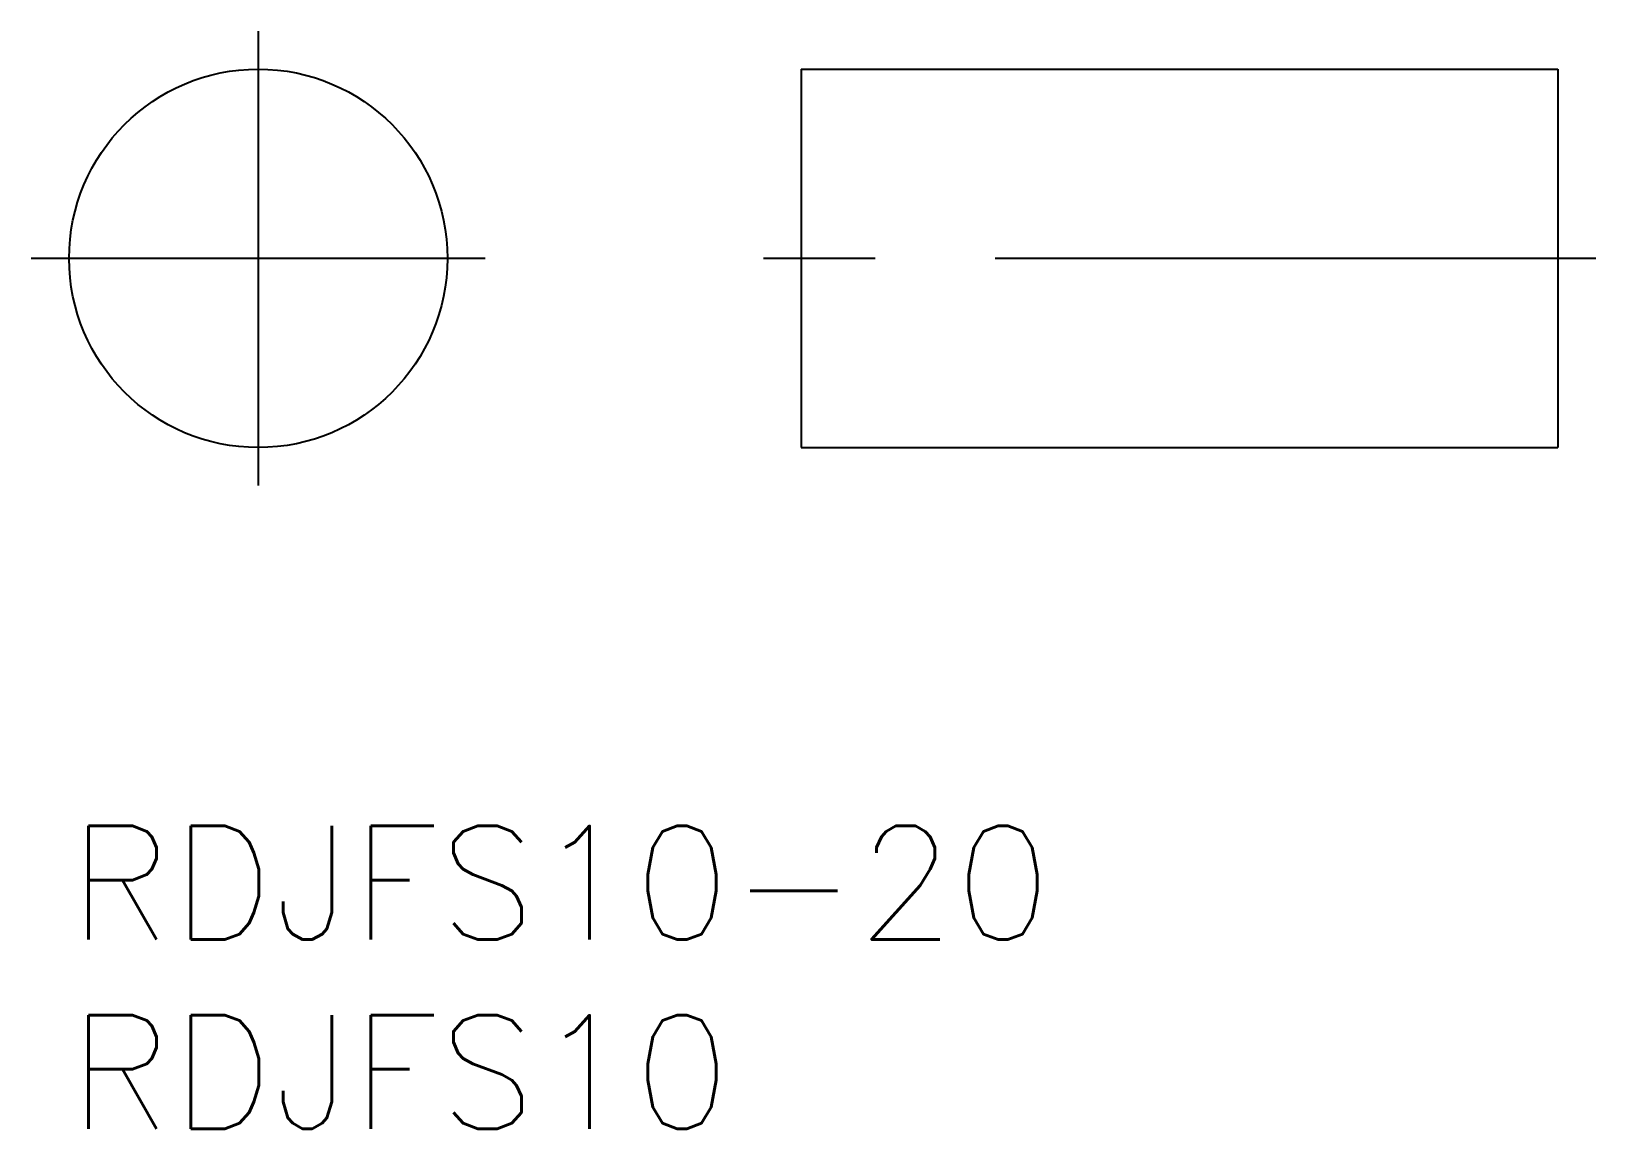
# Model space of a CAD drawing. Extents: x -1 to 121, y -8 to 21.
# Drawn here: x -1 to 40.35, y -8 to 21 of the extents above; entities outside this region: 1.
import ezdxf

# ---------------------------------------------------------------- set-up
doc = ezdxf.new("R2010")
doc.units = 0
doc.header["$LTSCALE"] = 0.5
doc.linetypes.add('CENTER', pattern=[50.8, 31.75, -6.35, 6.35, -6.35])
for name, color, linetype in [('MSM_CENTER', 1, 'CENTER'), ('MSM_CONTINUOUS', 7, 'CONTINUOUS'), ('MSM_PART_NUMBER', 7, 'CONTINUOUS')]:
    doc.layers.add(name, color=color, linetype=linetype)
doc.styles.get("Standard").update_dxf_attribs({"font": 'txt.shx', "height": 3, "bigfont": 'bigfont.shx'})

# ---------------------------------------------------------------- blocks, each defined once
blk = doc.blocks.new('*U5')
at = {"layer": 'MSM_PART_NUMBER'}
blk.add_text('RDJFS10-20', height=3, dxfattribs=at).set_placement((0, -3))
blk = doc.blocks.new('*U6')
at = {"layer": 'MSM_PART_NUMBER'}
blk.add_text('RDJFS10', height=3, dxfattribs=at).set_placement((0, -8))

msp = doc.modelspace()

# ---------------------------------------------------------------- linework, layer by layer
at = {"layer": 'MSM_CENTER'}
for p, q in [((5, 21), (5, 9)), ((11, 15), (-1, 15)), ((40.355, 15), (18.355, 15))]:
    msp.add_line(p, q, dxfattribs=at)
at = {"layer": 'MSM_CONTINUOUS'}
for p, q in [((19.355, 20), (19.355, 10)), ((19.355, 20), (39.355, 20)), ((39.355, 20), (39.355, 10)), ((19.355, 10), (39.355, 10)), ((121.094, 0), (121.094, 0))]:
    msp.add_line(p, q, dxfattribs=at)
msp.add_circle((5, 15), 5, dxfattribs=at)

# ---------------------------------------------------------------- block references
for name in ['*U5', '*U6']:
    msp.add_blockref(name, (0, 0), dxfattribs=at)

doc.saveas('drawing.dxf')
